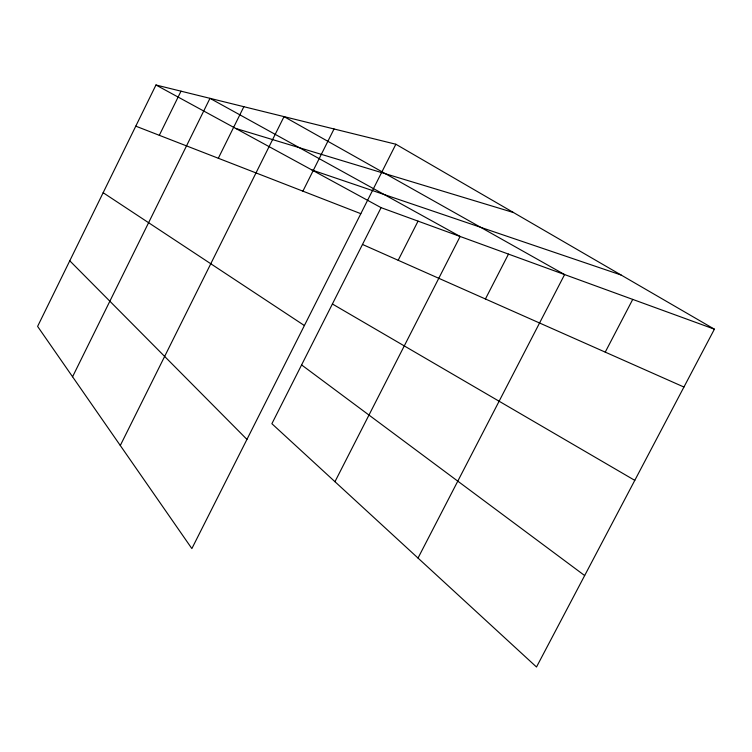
<?xml version="1.0" encoding="UTF-8"?>
<svg xmlns="http://www.w3.org/2000/svg" width="752" height="752" viewBox="0 0 752 752"><rect width="100%" height="100%" fill="white"/><g stroke="black" fill="none" stroke-linecap="round" stroke-linejoin="round"><path stroke-width="1.13" d="M395.862 144.243L155.965 84.995L37.6 326.406L191.863 548.584L395.862 144.243L714.4 329.179L536.505 667.005L271.886 423.705L381.085 207.655L714.4 329.179M159.311 135.304L181.006 91.18M72.568 376.771L209.977 98.333L460.13 236.476L334.96 481.694M218.315 158.258L243.864 106.699M120.292 445.504L284.03 116.626L564.602 274.565L418.018 558.069M302.896 191.158L334.038 128.977M398.165 260.286L418.046 221.135M485.425 298.986L508.474 254.101M605.238 352.133L632.733 299.399M235.611 128.395L513.522 212.553M311.967 169.999L621.105 275.016M135.783 126.157L360.828 213.69M362.492 244.456L683.935 387.036M155.965 84.995L381.085 207.655M332.403 303.987L634.791 480.368M103.146 192.709L304.391 325.541M301.599 364.927L584.661 575.553M69.767 260.794L246.947 439.394"/></g></svg>
